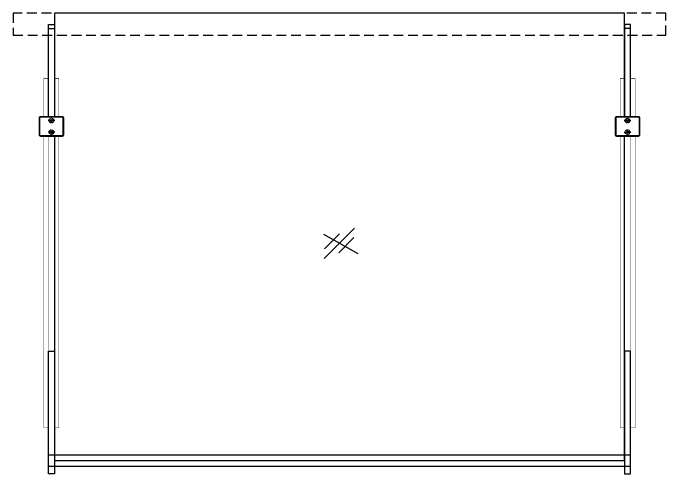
# Model space of a CAD drawing. Header units: millimetres. Extents: x 9 to 8262, y -3873 to 1969.
# Drawn here: x 10 to 1710, y -3854 to -2654 of the extents above; entities that cross this region are included whole.
import ezdxf

# ---------------------------------------------------------------- set-up
doc = ezdxf.new("R2010")
doc.units = ezdxf.units.MM
doc.header["$MEASUREMENT"] = 0
for name, pattern in [('DASH', [0.35, 0.25, -0.1]), ('DASHED', [19.05, 12.7, -6.35]), ('DOTE', [2.42, 2, -0.2, 0.02, -0.2]), ('HIDDEN', [9.525, 6.35, -3.175])]:
    doc.linetypes.add(name, pattern=pattern)
for name, color, linetype in [('@F03_Section_Glass', 4, 'Continuous'), ('DIM', 8, 'Continuous'), ('F06_Section_Steel', 24, 'Continuous'), ('F25_Stru_Fill', 252, 'Continuous'), ('F58_Dote', 1, 'DOTE'), ('pj', 4, 'Continuous'), ('XX', 6, 'DASHED'), ('图框', 7, 'Continuous')]:
    doc.layers.add(name, color=color, linetype=linetype)
doc.layers.add('虚线', color=6, linetype='HIDDEN', lineweight=13)

# ---------------------------------------------------------------- blocks, each defined once
blk = doc.blocks.new('*U30')
at = {"layer": 'XX', "ltscale": 2}
blk.add_line((0, -57.8, 0), (1700, -57.8, 0), dxfattribs=at)
blk.add_lwpolyline([(0, 0), (0, -57.8), (1700, -57.8), (1700, 0)], close=True, dxfattribs=at)
blk = doc.blocks.new('Railing_B_A$C2D332B79')
at = {"layer": 'DIM', "linetype": 'DASHED', "ltscale": 450}
blk.add_line((7.2, 0), (358.3, 351.1), dxfattribs=at)
at = {"layer": 'DIM'}
for p, q in [((0, 279.9), (398.5, 58.2)), ((9.8, 110.5), (185.3, 286)), ((176.3, 65), (351.8, 240.6))]:
    blk.add_line(p, q, dxfattribs=at)
blk = doc.blocks.new('Railing_B6_Guding')
at = {"lineweight": -2, "ltscale": 0.1}
blk.add_lwpolyline([(28, -41), (-28, -41, -0.414214), (-31, -38), (-31, 8, -0.414214), (-28, 11), (28, 11, -0.414214), (31, 8), (31, -38, -0.414214)], format="xyb", close=True, dxfattribs=at)
at = {"layer": 'F25_Stru_Fill', "linetype": 'DASH', "ltscale": 10, "flags": 128}
for points in [[(2, -1.2), (0, -2.3), (-2, -1.2), (-2, 1.2), (0, 2.3), (2, 1.2)], [(2, -31.2), (0, -32.3), (-2, -31.2), (-2, -28.8), (0, -27.7), (2, -28.8)]]:
    blk.add_lwpolyline(points, close=True, dxfattribs=at)
at = {"layer": 'F25_Stru_Fill', "linetype": 'DASH', "ltscale": 10}
for centre, radius in [((0, 0), 6), ((0, 0), 2.31), ((0, -30), 6), ((0, -30), 2.31)]:
    blk.add_circle(centre, radius, dxfattribs=at)
at = {"layer": '虚线', "lineweight": -2, "ltscale": 10}
blk.add_lwpolyline([(28, -40), (-28, -40, -0.414214), (-30, -38), (-30, 8, -0.414214), (-28, 10), (28, 10, -0.414214), (30, 8), (30, -38, -0.414214)], format="xyb", close=True, dxfattribs=at)
blk = doc.blocks.new('*U40')
at = {"layer": '@F03_Section_Glass', "elevation": 0}
for points in [[(1492, 359.9), (1492, 628.9), (8, 628.9), (8, 359.9)], [(8, 307.9), (8, -536.1), (1492, -536.1), (1492, 307.9)]]:
    blk.add_lwpolyline(points, dxfattribs=at)
at = {"layer": 'F06_Section_Steel'}
blk.add_line((-7.5, -521.1, 0), (1507.5, -521.1, 0), dxfattribs=at)
at = {"layer": 'F06_Section_Steel', "const_width": 1, "elevation": 0}
for points in [[(-19.5, 359.9), (-19.5, 458.9), (-7.5, 458.9), (-7.5, 359.9)], [(19.5, 359.9), (19.5, 458.9), (7.5, 458.9), (7.5, 359.9)], [(1480.5, 359.9), (1480.5, 458.9), (1492.5, 458.9), (1492.5, 359.9)], [(1519.5, 359.9), (1519.5, 458.9), (1507.5, 458.9), (1507.5, 359.9)], [(-7.5, 307.9), (-7.5, -451.1), (-19.5, -451.1), (-19.5, 307.9)], [(7.5, 307.9), (7.5, -451.1), (19.5, -451.1), (19.5, 307.9)], [(1492.5, 307.9), (1492.5, -451.1), (1480.5, -451.1), (1480.5, 307.9)], [(1507.5, 307.9), (1507.5, -451.1), (1519.5, -451.1), (1519.5, 307.9)]]:
    blk.add_lwpolyline(points, dxfattribs=at)
at = {"layer": 'F06_Section_Steel', "elevation": 0}
blk.add_lwpolyline([(-7.5, -551.1), (1507.5, -551.1)], dxfattribs=at)
at = {"layer": 'F58_Dote', "ltscale": 5}
for p, q in [((8.9, 348.9, 0), (-8.9, 348.9, 0)), ((1491.1, 348.9, 0), (1508.9, 348.9, 0)), ((8.9, 318.9, 0), (-8.9, 318.9, 0)), ((1491.1, 318.9, 0), (1508.9, 318.9, 0))]:
    blk.add_line(p, q, dxfattribs=at)
at = {"layer": 'pj', "color": 2}
for p, q in [((-7.5, 588.5, 0), (7.5, 588.5, 0)), ((1507.5, 588.5, 0), (1492.5, 588.5, 0))]:
    blk.add_line(p, q, dxfattribs=at)
at = {"layer": 'pj', "color": 2, "elevation": 0}
for points in [[(-7.5, 359.9), (-7.5, 598.9), (7.5, 598.9), (7.5, 359.9)], [(1507.5, 359.9), (1507.5, 598.9), (1492.5, 598.9), (1492.5, 359.9)]]:
    blk.add_lwpolyline(points, dxfattribs=at)
for points in [[(7.5, -571.1), (-7.5, -571.1), (-7.5, -251.1), (7.5, -251.1)], [(1492.5, -571.1), (1507.5, -571.1), (1507.5, -251.1), (1492.5, -251.1)]]:
    blk.add_lwpolyline(points, close=True, dxfattribs=at)
for p in [(0, 348.9, 0), (1500, 348.9, 0)]:
    blk.add_blockref('Railing_B6_Guding', p)
at = {"layer": '图框', "xscale": 0.2249999999476131, "yscale": 0.2249999999476131, "zscale": 0.2249999999476131}
blk.add_blockref('Railing_B_A$C2D332B79', (708.5, -10, 0), dxfattribs=at)

msp = doc.modelspace()

# ---------------------------------------------------------------- block references
for name, p in [('*U30', (10.05, -2654.43, 0)), ('*U40', (110.05, -3283.32, 0))]:
    msp.add_blockref(name, p)

doc.saveas('drawing.dxf')
